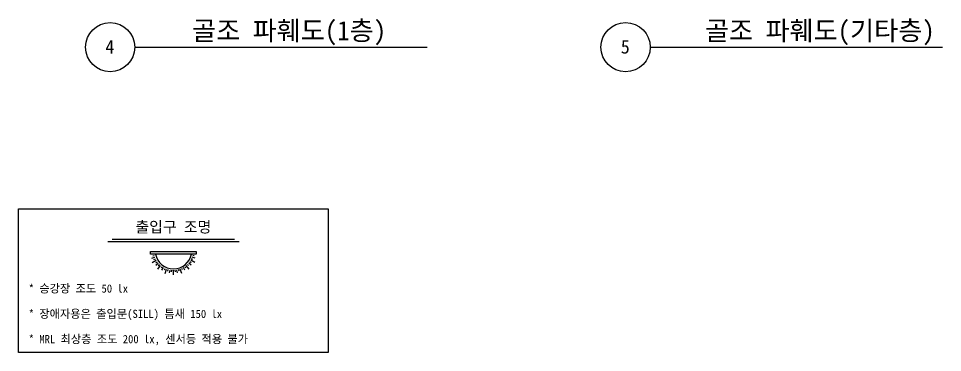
# Model space of a CAD drawing. Extents: x -9109 to 174251, y 57759 to 115528.
# Drawn here: x 100476 to 110595, y 80978 to 84636 of the extents above; entities that cross this region are included whole.
import ezdxf
from ezdxf.enums import TextEntityAlignment as Align

# ---------------------------------------------------------------- set-up
doc = ezdxf.new("R2010")
doc.units = 0
doc.header["$LTSCALE"] = 600
doc.header["$MEASUREMENT"] = 0
doc.layers.add('1', color=3, linetype='CONTINUOUS')
for name, color, linetype, lineweight in [('A-XXXX-SYMB', 7, 'CONTINUOUS', 25), ('A-XXXX-TABL', 7, 'CONTINUOUS', 25), ('A-XXXX-TXT1', 3, 'CONTINUOUS', 25), ('A-XXXX-TXT2', 3, 'CONTINUOUS', 25)]:
    doc.layers.add(name, color=color, linetype=linetype, lineweight=lineweight)
doc.styles.add('돋움', font='')
doc.styles.add('돋움체', font='')
doc.styles.get('돋움').set_extended_font_data('DotumChe')
doc.styles.get('돋움체').set_extended_font_data('DotumChe')

msp = doc.modelspace()

# ---------------------------------------------------------------- linework, layer by layer
at = {"layer": '1'}
for p, q in [((101453.5, 82195), (102891.9, 82195)), ((101503.5, 82220), (102841.9, 82220)), ((101923.9, 82084.3), (102421.6, 82084.3)), ((101923.9, 82054.7), (101923.9, 82084.3)), ((102421.6, 82084.3), (102421.6, 82054.7)), ((102421.6, 82054.7), (101923.9, 82054.7)), ((101936.9, 82010.3), (101968.2, 82021.7)), ((101941, 81962.2), (101984.3, 81987.2)), ((101946.4, 82035.6), (101962.5, 82039.9)), ((101960.4, 81997), (101975.5, 82004.1)), ((101980.9, 81961.5), (101994.6, 81971.1)), ((102366.3, 81961.5), (102352.6, 81971.1)), ((102406.2, 81962.2), (102362.9, 81987.2)), ((102386.8, 81997), (102371.7, 82004.1)), ((102410.3, 82010.3), (102379, 82021.7)), ((102400.8, 82035.6), (102384.7, 82039.9)), ((101980.7, 81934.5), (102006.2, 81956)), ((102001, 81890.7), (102033.1, 81929)), ((102007.3, 81930.1), (102019.1, 81941.9)), ((102038.7, 81903.8), (102048.3, 81917.4)), ((102047.7, 81878.3), (102064.3, 81907.2)), ((102074.2, 81883.3), (102081.2, 81898.4)), ((102081.8, 81844.1), (102098.9, 81891.1)), ((102112.7, 81869.2), (102117, 81885.3)), ((102129.9, 81848.4), (102135.7, 81881.2)), ((102153.1, 81862.1), (102154.6, 81878.7)), ((102173.6, 81827.9), (102173.6, 81877.9)), ((102173.6, 81827.9), (102173.6, 81877.9)), ((102194.1, 81862.1), (102192.7, 81878.7)), ((102217.3, 81848.4), (102211.6, 81881.2)), ((102234.5, 81869.2), (102230.2, 81885.3)), ((102265.5, 81844.1), (102248.4, 81891.1)), ((102273, 81883.3), (102266, 81898.4)), ((102299.5, 81878.3), (102282.9, 81907.2)), ((102308.5, 81903.8), (102299, 81917.4)), ((102346.2, 81890.7), (102314.1, 81929)), ((102339.9, 81930.1), (102328.1, 81941.9)), ((102366.6, 81934.5), (102341, 81956))]:
    msp.add_line(p, q, dxfattribs=at)
msp.add_arc((102173.6, 82096.4), 201.9, 191.93199, 348.06801, dxfattribs=at)
at = {"layer": 'A-XXXX-SYMB'}
for p, q in [((101750.5, 84321.5), (104951.2, 84321.5)), ((107394.7, 84321.5), (110595.4, 84321.5))]:
    msp.add_line(p, q, dxfattribs=at)
for centre in [(101480.5, 84321.5), (107124.7, 84321.5)]:
    msp.add_circle(centre, 270, dxfattribs=at)
at = {"layer": 'A-XXXX-TABL'}
msp.add_lwpolyline([(100476.4, 82552.3), (103869.1, 82552.3), (103869.1, 80977.6), (100476.4, 80977.6)], close=True, dxfattribs=at)

# ---------------------------------------------------------------- texts
at = {"layer": 'A-XXXX-TXT1', "style": '돋움체'}
for s, p in [('골조 파훼도(1층)', (104502, 84335.1)), ('골조 파훼도(기타층)', (110509.6, 84335.1))]:
    msp.add_text(s, height=210, dxfattribs=at).set_placement(p, align=Align.BOTTOM_RIGHT)
for s, p in [('4', (101477, 84324.7)), ('5', (107121.2, 84324.7))]:
    msp.add_text(s, height=150, dxfattribs=at).set_placement(p, align=Align.MIDDLE)
at = {"layer": 'A-XXXX-TXT2', "style": '돋움'}
msp.add_text('출입구 조명', height=120, dxfattribs=at).set_placement((102172.7, 82292.5), align=Align.CENTER)
for s, p in [('* 승강장 조도 50 lx', (100588.3, 81633.4)), ('* 장애자용은 출입문(SILL) 틈새 150 lx', (100588.3, 81356)), ('* MRL 최상층 조도 200 lx, 센서등 적용 불가', (100588.3, 81079.6))]:
    msp.add_text(s, height=90, dxfattribs=at).set_placement(p)

doc.saveas('drawing.dxf')
